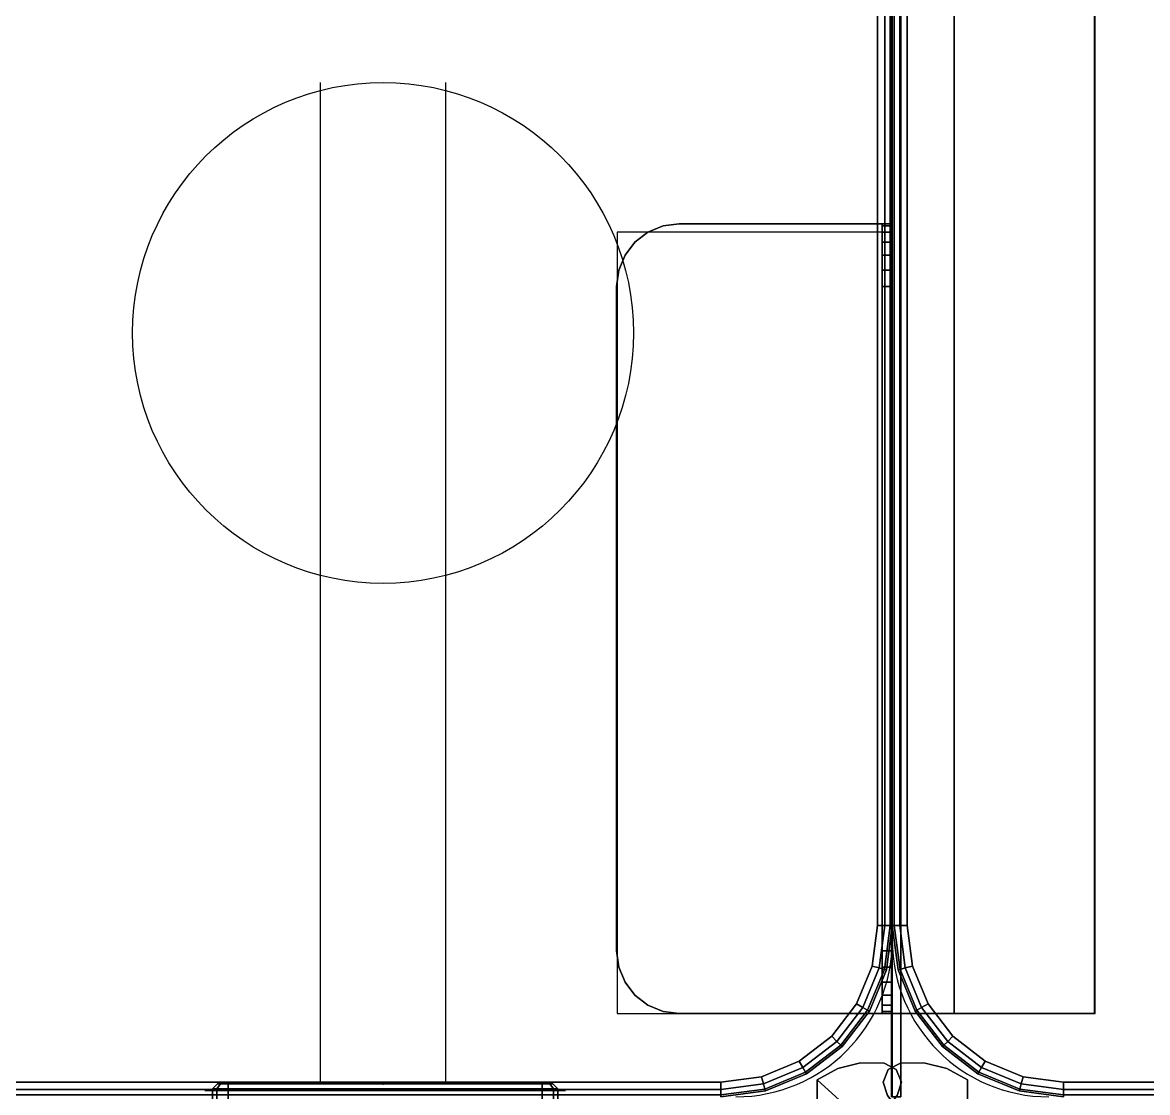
# Model space of a CAD drawing. Extents: x -170 to 1783, y -20 to 1205.
# Drawn here: x 209.68 to 218.67, y 980.45 to 988.99 of the extents above; entities that cross this region are included whole.
import ezdxf

# ---------------------------------------------------------------- set-up
doc = ezdxf.new("R2010")
doc.units = 0
doc.header["$LTSCALE"] = 96
doc.header["$MEASUREMENT"] = 0
for name, color, linetype in [('A-FURN-3-PANEL-KNOCK', 7, 'Continuous'), ('A-FURN-3-PANEL-TRIM', 7, 'Continuous'), ('A-FURN-3-POWER-RECP-BLACK', 7, 'Continuous'), ('A-FURN-3-POWER-RECP-GREY', 7, 'Continuous'), ('A-FURN-3-WKSF-BRACKET', 7, 'Continuous'), ('A-FURN-3-WKSF-TOP', 7, 'Continuous'), ('A-FURN-3-WKSF-TRIM', 7, 'Continuous'), ('A-FURN-P-WKSF', 7, 'Continuous'), ('A-FURN-P-WKSF-SUPPORT', 7, 'Continuous'), ('MAIN_ELECTRICAL', 7, 'Continuous'), ('MAIN_PANEL', 7, 'Continuous'), ('MAIN_WKSURF', 7, 'Continuous'), ('MAIN_WRKSFC-SUPP', 7, 'Continuous'), ('SM', 7, 'Continuous')]:
    doc.layers.add(name, color=color, linetype=linetype)

# ---------------------------------------------------------------- blocks, each defined once
blk = doc.blocks.new('EC-EFP-444')
at = {"layer": 'A-FURN-3-PANEL-TRIM', "color": 60, "linetype": 'Continuous'}
for points in [[(47.4, -0.1348, 3.8013), (47.4, 0.3185, 3.8013), (47.4, 0.3185, 4.013), (47.4, -0.1348, 4.013)], [(48.0395, -0.0114, 3.8013), (48.0735, -0.1159, 3.8013), (48.0735, -0.1159, 4.013), (48.0395, -0.0114, 4.013)], [(47.5649, -0.2249, 3.8013), (47.4, -0.1348, 3.8013), (47.4, -0.1348, 4.013), (47.5649, -0.2249, 4.013)], [(48.0735, -0.1159, 3.8013), (48.0322, -0.2178, 3.8013), (48.0322, -0.2178, 4.013), (48.0735, -0.1159, 4.013)], [(47.7471, -0.2706, 3.8013), (47.5649, -0.2249, 3.8013), (47.5649, -0.2249, 4.013), (47.7471, -0.2706, 4.013)], [(47.935, -0.269, 3.8013), (47.7471, -0.2706, 3.8013), (47.7471, -0.2706, 4.013), (47.935, -0.269, 4.013)], [(48.0322, -0.2178, 3.8013), (47.935, -0.269, 3.8013), (47.935, -0.269, 4.013), (48.0322, -0.2178, 4.013)]]:
    blk.add_3dface(points, dxfattribs=at)
for points, invisible_edges in [([(47.9, 0.3185, 3.8013), (47.4, -0.1348, 3.8013), (47.9639, 0.0847, 3.8013), (47.9163, 0.1973, 3.8013)], 3), ([(47.9, 0.3185, 4.013), (47.9163, 0.1973, 4.013), (47.9639, 0.0847, 4.013), (47.4, -0.1348, 4.013)], 12), ([(47.9, 0.3185, 3.8013), (47.4, 0.3185, 3.8013), (47.4, -0.1348, 3.8013)], 12), ([(47.4, -0.1348, 4.013), (47.4, 0.3185, 4.013), (47.9, 0.3185, 4.013)], 12), ([(47.9639, 0.0847, 3.8013), (47.4, -0.1348, 3.8013), (48.0735, -0.1159, 3.8013), (48.0395, -0.0114, 3.8013)], 3), ([(47.9639, 0.0847, 4.013), (48.0395, -0.0114, 4.013), (48.0735, -0.1159, 4.013), (47.4, -0.1348, 4.013)], 12), ([(48.0735, -0.1159, 3.8013), (47.4, -0.1348, 3.8013), (47.935, -0.269, 3.8013), (48.0322, -0.2178, 3.8013)], 3), ([(48.0735, -0.1159, 4.013), (48.0322, -0.2178, 4.013), (47.935, -0.269, 4.013), (47.4, -0.1348, 4.013)], 12), ([(47.935, -0.269, 3.8013), (47.4, -0.1348, 3.8013), (47.5649, -0.2249, 3.8013), (47.7471, -0.2706, 3.8013)], 1), ([(47.935, -0.269, 4.013), (47.7471, -0.2706, 4.013), (47.5649, -0.2249, 4.013), (47.4, -0.1348, 4.013)], 8)]:
    blk.add_3dface(points, dxfattribs=dict(at, invisible_edges=invisible_edges))
blk = doc.blocks.new('EC-EFP-456')
at = {"layer": 'A-FURN-3-PANEL-KNOCK', "color": 30, "linetype": 'Continuous'}
for points, invisible_edges in [([(5.49, -0.05, 3.5405), (5.49, -0.05, 0.9405), (2.61, -0.05, 0.9405), (2.61, -0.05, 3.5405)], 10), ([(5.49, -0.05, 0.9405), (5.4712, -0.05, 0.8705), (2.6288, -0.05, 0.8705), (2.61, -0.05, 0.9405)], 10), ([(2.61, -0.05, 3.5405), (2.6288, -0.05, 3.6105), (5.4712, -0.05, 3.6105), (5.49, -0.05, 3.5405)], 10), ([(5.4712, -0.05, 0.8705), (5.42, -0.05, 0.8192), (2.68, -0.05, 0.8192), (2.6288, -0.05, 0.8705)], 10), ([(2.6288, -0.05, 3.6105), (2.68, -0.05, 3.6617), (5.42, -0.05, 3.6617), (5.4712, -0.05, 3.6105)], 10), ([(5.42, -0.05, 0.8192), (5.35, -0.05, 0.8005), (2.75, -0.05, 0.8005), (2.68, -0.05, 0.8192)], 8), ([(2.68, -0.05, 3.6617), (2.75, -0.05, 3.6805), (5.35, -0.05, 3.6805), (5.42, -0.05, 3.6617)], 8)]:
    blk.add_3dface(points, dxfattribs=dict(at, invisible_edges=invisible_edges))
at = {"layer": 'A-FURN-3-PANEL-TRIM', "color": 60, "linetype": 'Continuous'}
for points, invisible_edges in [([(0.6, -0.1348, 3.5747), (0.6, 1.6815, 3.5747), (0.1, 1.6815, 3.5747), (0.1, 0.3185, 3.5747)], 10), ([(0.6, -0.1348, 4.2397), (0.1, 0.3185, 4.2397), (0.1, 1.6815, 4.2397), (0.6, 1.6815, 4.2397)], 5), ([(0.0361, 0.0847, 3.5747), (0.6, -0.1348, 3.5747), (0.1, 0.3185, 3.5747), (0.0837, 0.1973, 3.5747)], 3), ([(0.0361, 0.0847, 4.2397), (0.0837, 0.1973, 4.2397), (0.1, 0.3185, 4.2397), (0.6, -0.1348, 4.2397)], 12), ([(0.0361, 0.0847, 3.8013), (0.0837, 0.1973, 3.8013), (0.1, 0.3185, 3.8013), (0.6, -0.1348, 3.8013)], 12), ([(0.0361, 0.0847, 4.013), (0.6, -0.1348, 4.013), (0.1, 0.3185, 4.013), (0.0837, 0.1973, 4.013)], 3), ([(-0.0735, -0.1159, 3.5747), (0.6, -0.1348, 3.5747), (0.0361, 0.0847, 3.5747), (-0.0395, -0.0114, 3.5747)], 3), ([(-0.0735, -0.1159, 4.2397), (-0.0395, -0.0114, 4.2397), (0.0361, 0.0847, 4.2397), (0.6, -0.1348, 4.2397)], 12), ([(-0.0735, -0.1159, 3.8013), (-0.0395, -0.0114, 3.8013), (0.0361, 0.0847, 3.8013), (0.6, -0.1348, 3.8013)], 12), ([(-0.0735, -0.1159, 4.013), (0.6, -0.1348, 4.013), (0.0361, 0.0847, 4.013), (-0.0395, -0.0114, 4.013)], 3), ([(0.065, -0.269, 3.5747), (0.6, -0.1348, 3.5747), (-0.0735, -0.1159, 3.5747), (-0.0322, -0.2178, 3.5747)], 3), ([(0.065, -0.269, 4.2397), (-0.0322, -0.2178, 4.2397), (-0.0735, -0.1159, 4.2397), (0.6, -0.1348, 4.2397)], 12), ([(0.065, -0.269, 3.8013), (-0.0322, -0.2178, 3.8013), (-0.0735, -0.1159, 3.8013), (0.6, -0.1348, 3.8013)], 12), ([(0.065, -0.269, 4.013), (0.6, -0.1348, 4.013), (-0.0735, -0.1159, 4.013), (-0.0322, -0.2178, 4.013)], 3), ([(0.4351, -0.2249, 3.5747), (0.6, -0.1348, 3.5747), (0.065, -0.269, 3.5747), (0.2529, -0.2706, 3.5747)], 2), ([(0.4351, -0.2249, 4.2397), (0.2529, -0.2706, 4.2397), (0.065, -0.269, 4.2397), (0.6, -0.1348, 4.2397)], 4), ([(0.4351, -0.2249, 3.8013), (0.2529, -0.2706, 3.8013), (0.065, -0.269, 3.8013), (0.6, -0.1348, 3.8013)], 4), ([(0.4351, -0.2249, 4.013), (0.6, -0.1348, 4.013), (0.065, -0.269, 4.013), (0.2529, -0.2706, 4.013)], 2)]:
    blk.add_3dface(points, dxfattribs=dict(at, invisible_edges=invisible_edges))
for points in [[(0.6, 1.6815, 3.5747), (0.6, -0.1348, 3.5747), (0.6, -0.1348, 4.2397), (0.6, 1.6815, 4.2397)], [(0.6, -0.1348, 3.8013), (0.1, 0.3185, 3.8013), (0.1, 0.3185, 4.013), (0.6, -0.1348, 4.013)], [(-0.0735, -0.1159, 4.013), (-0.0395, -0.0114, 4.013), (-0.0395, -0.0114, 4.2397), (-0.0735, -0.1159, 4.2397)], [(-0.0735, -0.1159, 3.5747), (-0.0395, -0.0114, 3.5747), (-0.0395, -0.0114, 3.8013), (-0.0735, -0.1159, 3.8013)], [(-0.0322, -0.2178, 4.013), (-0.0735, -0.1159, 4.013), (-0.0735, -0.1159, 4.2397), (-0.0322, -0.2178, 4.2397)], [(-0.0322, -0.2178, 3.5747), (-0.0735, -0.1159, 3.5747), (-0.0735, -0.1159, 3.8013), (-0.0322, -0.2178, 3.8013)], [(0.6, -0.1348, 4.013), (0.4351, -0.2249, 4.013), (0.4351, -0.2249, 4.2397), (0.6, -0.1348, 4.2397)], [(0.6, -0.1348, 3.5747), (0.4351, -0.2249, 3.5747), (0.4351, -0.2249, 3.8013), (0.6, -0.1348, 3.8013)], [(0.065, -0.269, 4.013), (-0.0322, -0.2178, 4.013), (-0.0322, -0.2178, 4.2397), (0.065, -0.269, 4.2397)], [(0.065, -0.269, 3.5747), (-0.0322, -0.2178, 3.5747), (-0.0322, -0.2178, 3.8013), (0.065, -0.269, 3.8013)], [(0.2529, -0.2706, 4.013), (0.065, -0.269, 4.013), (0.065, -0.269, 4.2397), (0.2529, -0.2706, 4.2397)], [(0.2529, -0.2706, 3.5747), (0.065, -0.269, 3.5747), (0.065, -0.269, 3.8013), (0.2529, -0.2706, 3.8013)], [(0.4351, -0.2249, 4.013), (0.2529, -0.2706, 4.013), (0.2529, -0.2706, 4.2397), (0.4351, -0.2249, 4.2397)], [(0.4351, -0.2249, 3.5747), (0.2529, -0.2706, 3.5747), (0.2529, -0.2706, 3.8013), (0.4351, -0.2249, 3.8013)]]:
    blk.add_3dface(points, dxfattribs=at)
blk = doc.blocks.new('EC-WS-424-T')
at = {"layer": 'A-FURN-3-WKSF-TOP', "color": 60, "linetype": 'Continuous'}
for points, invisible_edges in [([(46.632, -0.118, 29), (46.632, -23.882, 29), (1.368, -23.882, 29), (1.368, -0.118, 29)], 5), ([(1.368, -0.118, 27.75), (1.368, -23.882, 27.75), (46.632, -23.882, 27.75), (46.632, -0.118, 27.75)], 5), ([(46.632, -23.882, 29), (46.632, -0.118, 29), (46.9555, -0.1606, 29), (46.9555, -23.8394, 29)], 5), ([(46.632, -23.882, 27.75), (46.9555, -23.8394, 27.75), (46.9555, -0.1606, 27.75), (46.632, -0.118, 27.75)], 10), ([(46.9555, -23.8394, 29), (46.9555, -0.1606, 29), (47.257, -0.2855, 29), (47.257, -23.7145, 29)], 5), ([(46.9555, -23.8394, 27.75), (47.257, -23.7145, 27.75), (47.257, -0.2855, 27.75), (46.9555, -0.1606, 27.75)], 10), ([(47.257, -23.7145, 29), (47.257, -0.2855, 29), (47.5159, -0.4841, 29), (47.5159, -23.5159, 29)], 5), ([(47.257, -23.7145, 27.75), (47.5159, -23.5159, 27.75), (47.5159, -0.4841, 27.75), (47.257, -0.2855, 27.75)], 10), ([(47.5159, -23.5159, 29), (47.5159, -0.4841, 29), (47.7145, -0.743, 29), (47.7145, -23.257, 29)], 5), ([(47.5159, -23.5159, 27.75), (47.7145, -23.257, 27.75), (47.7145, -0.743, 27.75), (47.5159, -0.4841, 27.75)], 10), ([(47.7145, -23.257, 29), (47.7145, -0.743, 29), (47.8394, -1.0445, 29), (47.8394, -22.9555, 29)], 5), ([(47.7145, -23.257, 27.75), (47.8394, -22.9555, 27.75), (47.8394, -1.0445, 27.75), (47.7145, -0.743, 27.75)], 10), ([(47.8394, -22.9555, 29), (47.8394, -1.0445, 29), (47.882, -1.368, 29), (47.882, -22.632, 29)], 1), ([(47.8394, -22.9555, 27.75), (47.882, -22.632, 27.75), (47.882, -1.368, 27.75), (47.8394, -1.0445, 27.75)], 8)]:
    blk.add_3dface(points, dxfattribs=dict(at, invisible_edges=invisible_edges))
at = {"layer": 'A-FURN-3-WKSF-TRIM', "color": 40, "linetype": 'Continuous'}
for points in [[(46.632, -0.0158, 28.941), (46.632, 0, 28.882), (46.9861, -0.0466, 28.882), (46.982, -0.0619, 28.941)], [(46.632, 0, 28.882), (46.632, 0, 27.868), (46.9861, -0.0466, 27.868), (46.9861, -0.0466, 28.882)], [(46.632, 0, 27.868), (46.632, -0.0158, 27.809), (46.982, -0.0619, 27.809), (46.9861, -0.0466, 27.868)], [(1.368, -0.059, 28.9842), (1.368, -0.0158, 28.941), (46.632, -0.0158, 28.941), (46.632, -0.059, 28.9842)], [(1.368, -0.0158, 27.809), (1.368, -0.059, 27.7658), (46.632, -0.059, 27.7658), (46.632, -0.0158, 27.809)], [(1.368, -0.118, 29), (1.368, -0.059, 28.9842), (46.632, -0.059, 28.9842), (46.632, -0.118, 29)], [(1.368, -0.059, 27.7658), (1.368, -0.118, 27.75), (46.632, -0.118, 27.75), (46.632, -0.059, 27.7658)], [(46.632, -0.059, 28.9842), (46.632, -0.0158, 28.941), (46.982, -0.0619, 28.941), (46.9708, -0.1036, 28.9842)], [(46.632, -0.0158, 27.809), (46.632, -0.059, 27.7658), (46.9708, -0.1036, 27.7658), (46.982, -0.0619, 27.809)], [(46.632, -0.118, 29), (46.632, -0.059, 28.9842), (46.9708, -0.1036, 28.9842), (46.9555, -0.1606, 29)], [(46.632, -0.059, 27.7658), (46.632, -0.118, 27.75), (46.9555, -0.1606, 27.75), (46.9708, -0.1036, 27.7658)], [(46.9708, -0.1036, 28.9842), (46.982, -0.0619, 28.941), (47.3081, -0.197, 28.941), (47.2865, -0.2344, 28.9842)], [(46.982, -0.0619, 27.809), (46.9708, -0.1036, 27.7658), (47.2865, -0.2344, 27.7658), (47.3081, -0.197, 27.809)], [(46.982, -0.0619, 28.941), (46.9861, -0.0466, 28.882), (47.316, -0.1833, 28.882), (47.3081, -0.197, 28.941)], [(46.9861, -0.0466, 27.868), (46.982, -0.0619, 27.809), (47.3081, -0.197, 27.809), (47.316, -0.1833, 27.868)], [(46.9861, -0.0466, 28.882), (46.9861, -0.0466, 27.868), (47.316, -0.1833, 27.868), (47.316, -0.1833, 28.882)], [(46.9555, -0.1606, 29), (46.9708, -0.1036, 28.9842), (47.2865, -0.2344, 28.9842), (47.257, -0.2855, 29)], [(46.9708, -0.1036, 27.7658), (46.9555, -0.1606, 27.75), (47.257, -0.2855, 27.75), (47.2865, -0.2344, 27.7658)], [(47.257, -0.2855, 29), (47.2865, -0.2344, 28.9842), (47.5576, -0.4424, 28.9842), (47.5159, -0.4841, 29)], [(47.2865, -0.2344, 27.7658), (47.257, -0.2855, 27.75), (47.5159, -0.4841, 27.75), (47.5576, -0.4424, 27.7658)], [(47.2865, -0.2344, 28.9842), (47.3081, -0.197, 28.941), (47.5881, -0.4119, 28.941), (47.5576, -0.4424, 28.9842)], [(47.3081, -0.197, 27.809), (47.2865, -0.2344, 27.7658), (47.5576, -0.4424, 27.7658), (47.5881, -0.4119, 27.809)], [(47.3081, -0.197, 28.941), (47.316, -0.1833, 28.882), (47.5993, -0.4007, 28.882), (47.5881, -0.4119, 28.941)], [(47.316, -0.1833, 27.868), (47.3081, -0.197, 27.809), (47.5881, -0.4119, 27.809), (47.5993, -0.4007, 27.868)], [(47.316, -0.1833, 28.882), (47.316, -0.1833, 27.868), (47.5993, -0.4007, 27.868), (47.5993, -0.4007, 28.882)], [(47.5159, -0.4841, 29), (47.5576, -0.4424, 28.9842), (47.7656, -0.7135, 28.9842), (47.7145, -0.743, 29)], [(47.5576, -0.4424, 27.7658), (47.5159, -0.4841, 27.75), (47.7145, -0.743, 27.75), (47.7656, -0.7135, 27.7658)], [(47.5576, -0.4424, 28.9842), (47.5881, -0.4119, 28.941), (47.803, -0.6919, 28.941), (47.7656, -0.7135, 28.9842)], [(47.5881, -0.4119, 27.809), (47.5576, -0.4424, 27.7658), (47.7656, -0.7135, 27.7658), (47.803, -0.6919, 27.809)], [(47.5881, -0.4119, 28.941), (47.5993, -0.4007, 28.882), (47.8167, -0.684, 28.882), (47.803, -0.6919, 28.941)], [(47.5993, -0.4007, 27.868), (47.5881, -0.4119, 27.809), (47.803, -0.6919, 27.809), (47.8167, -0.684, 27.868)], [(47.5993, -0.4007, 28.882), (47.5993, -0.4007, 27.868), (47.8167, -0.684, 27.868), (47.8167, -0.684, 28.882)], [(47.7145, -0.743, 29), (47.7656, -0.7135, 28.9842), (47.8964, -1.0292, 28.9842), (47.8394, -1.0445, 29)], [(47.7656, -0.7135, 27.7658), (47.7145, -0.743, 27.75), (47.8394, -1.0445, 27.75), (47.8964, -1.0292, 27.7658)], [(47.7656, -0.7135, 28.9842), (47.803, -0.6919, 28.941), (47.9381, -1.018, 28.941), (47.8964, -1.0292, 28.9842)], [(47.803, -0.6919, 27.809), (47.7656, -0.7135, 27.7658), (47.8964, -1.0292, 27.7658), (47.9381, -1.018, 27.809)], [(47.803, -0.6919, 28.941), (47.8167, -0.684, 28.882), (47.9534, -1.0139, 28.882), (47.9381, -1.018, 28.941)], [(47.8167, -0.684, 27.868), (47.803, -0.6919, 27.809), (47.9381, -1.018, 27.809), (47.9534, -1.0139, 27.868)], [(47.8167, -0.684, 28.882), (47.8167, -0.684, 27.868), (47.9534, -1.0139, 27.868), (47.9534, -1.0139, 28.882)], [(47.8394, -1.0445, 29), (47.8964, -1.0292, 28.9842), (47.941, -1.368, 28.9842), (47.882, -1.368, 29)], [(47.8964, -1.0292, 27.7658), (47.8394, -1.0445, 27.75), (47.882, -1.368, 27.75), (47.941, -1.368, 27.7658)], [(47.8964, -1.0292, 28.9842), (47.9381, -1.018, 28.941), (47.9842, -1.368, 28.941), (47.941, -1.368, 28.9842)], [(47.9381, -1.018, 27.809), (47.8964, -1.0292, 27.7658), (47.941, -1.368, 27.7658), (47.9842, -1.368, 27.809)], [(47.9381, -1.018, 28.941), (47.9534, -1.0139, 28.882), (48, -1.368, 28.882), (47.9842, -1.368, 28.941)], [(47.9534, -1.0139, 27.868), (47.9381, -1.018, 27.809), (47.9842, -1.368, 27.809), (48, -1.368, 27.868)], [(47.9534, -1.0139, 28.882), (47.9534, -1.0139, 27.868), (48, -1.368, 27.868), (48, -1.368, 28.882)], [(47.882, -1.368, 29), (47.941, -1.368, 28.9842), (47.941, -22.632, 28.9842), (47.882, -22.632, 29)], [(47.941, -1.368, 27.7658), (47.882, -1.368, 27.75), (47.882, -22.632, 27.75), (47.941, -22.632, 27.7658)], [(47.941, -1.368, 28.9842), (47.9842, -1.368, 28.941), (47.9842, -22.632, 28.941), (47.941, -22.632, 28.9842)], [(47.9842, -1.368, 27.809), (47.941, -1.368, 27.7658), (47.941, -22.632, 27.7658), (47.9842, -22.632, 27.809)], [(47.9842, -1.368, 28.941), (48, -1.368, 28.882), (48, -22.632, 28.882), (47.9842, -22.632, 28.941)], [(48, -1.368, 27.868), (47.9842, -1.368, 27.809), (47.9842, -22.632, 27.809), (48, -22.632, 27.868)], [(48, -1.368, 28.882), (48, -1.368, 27.868), (48, -22.632, 27.868), (48, -22.632, 28.882)]]:
    blk.add_3dface(points, dxfattribs=at)
at = {"layer": 'A-FURN-P-WKSF', "color": 7, "linetype": 'Continuous'}
blk.add_line((48, -22.75), (48, -1.25), dxfattribs=at)
blk.add_arc((46.75, -1.25), 1.25, 0, 90, dxfattribs=at)
blk = doc.blocks.new('EC-WYC-46-2424-T')
at = {"layer": 'A-FURN-3-WKSF-TOP', "color": 60, "linetype": 'Continuous'}
for points, invisible_edges in [([(0.743, -0.2855, 27.75), (0.743, -23.7145, 27.75), (1.0445, -23.8394, 27.75), (1.0445, -0.1606, 27.75)], 5), ([(0.743, -0.2855, 29), (1.0445, -0.1606, 29), (1.0445, -23.8394, 29), (0.743, -23.7145, 29)], 10), ([(1.368, -23.882, 27.75), (1.368, -0.118, 27.75), (1.0445, -0.1606, 27.75), (1.0445, -23.8394, 27.75)], 5), ([(1.368, -23.882, 29), (1.0445, -23.8394, 29), (1.0445, -0.1606, 29), (1.368, -0.118, 29)], 10), ([(19.9334, -0.118, 27.75), (1.368, -0.118, 27.75), (1.368, -23.882, 27.75), (13.78, -23.882, 27.75)], 10), ([(19.9334, -0.118, 29), (13.78, -23.882, 29), (1.368, -23.882, 29), (1.368, -0.118, 29)], 5), ([(0.743, -23.7145, 27.75), (0.743, -0.2855, 27.75), (0.4841, -0.4841, 27.75), (0.4841, -23.5159, 27.75)], 5), ([(0.743, -23.7145, 29), (0.4841, -23.5159, 29), (0.4841, -0.4841, 29), (0.743, -0.2855, 29)], 10), ([(0.2855, -0.743, 27.75), (0.2855, -23.257, 27.75), (0.4841, -23.5159, 27.75), (0.4841, -0.4841, 27.75)], 5), ([(0.2855, -0.743, 29), (0.4841, -0.4841, 29), (0.4841, -23.5159, 29), (0.2855, -23.257, 29)], 10), ([(0.2855, -23.257, 27.75), (0.2855, -0.743, 27.75), (0.1606, -1.0445, 27.75), (0.1606, -22.9555, 27.75)], 5), ([(0.2855, -23.257, 29), (0.1606, -22.9555, 29), (0.1606, -1.0445, 29), (0.2855, -0.743, 29)], 10), ([(0.118, -1.368, 27.75), (0.118, -22.632, 27.75), (0.1606, -22.9555, 27.75), (0.1606, -1.0445, 27.75)], 4), ([(0.118, -1.368, 29), (0.1606, -1.0445, 29), (0.1606, -22.9555, 29), (0.118, -22.632, 29)], 2)]:
    blk.add_3dface(points, dxfattribs=dict(at, invisible_edges=invisible_edges))
at = {"layer": 'A-FURN-3-WKSF-TRIM', "color": 40, "linetype": 'Continuous'}
for points in [[(1.018, -0.0619, 28.941), (1.0139, -0.0466, 28.882), (1.368, 0, 28.882), (1.368, -0.0158, 28.941)], [(1.0139, -0.0466, 28.882), (1.0139, -0.0466, 27.868), (1.368, 0, 27.868), (1.368, 0, 28.882)], [(1.0139, -0.0466, 27.868), (1.018, -0.0619, 27.809), (1.368, -0.0158, 27.809), (1.368, 0, 27.868)], [(0.6919, -0.197, 28.941), (0.684, -0.1833, 28.882), (1.0139, -0.0466, 28.882), (1.018, -0.0619, 28.941)], [(0.684, -0.1833, 28.882), (0.684, -0.1833, 27.868), (1.0139, -0.0466, 27.868), (1.0139, -0.0466, 28.882)], [(0.684, -0.1833, 27.868), (0.6919, -0.197, 27.809), (1.018, -0.0619, 27.809), (1.0139, -0.0466, 27.868)], [(0.7135, -0.2344, 28.9842), (0.6919, -0.197, 28.941), (1.018, -0.0619, 28.941), (1.0292, -0.1036, 28.9842)], [(0.6919, -0.197, 27.809), (0.7135, -0.2344, 27.7658), (1.0292, -0.1036, 27.7658), (1.018, -0.0619, 27.809)], [(1.0292, -0.1036, 28.9842), (1.018, -0.0619, 28.941), (1.368, -0.0158, 28.941), (1.368, -0.059, 28.9842)], [(1.018, -0.0619, 27.809), (1.0292, -0.1036, 27.7658), (1.368, -0.059, 27.7658), (1.368, -0.0158, 27.809)], [(1.0445, -0.1606, 29), (1.0292, -0.1036, 28.9842), (1.368, -0.059, 28.9842), (1.368, -0.118, 29)], [(1.0292, -0.1036, 27.7658), (1.0445, -0.1606, 27.75), (1.368, -0.118, 27.75), (1.368, -0.059, 27.7658)], [(1.368, -0.0158, 27.809), (1.368, -0.059, 27.7658), (19.9334, -0.059, 27.7658), (19.9334, -0.0158, 27.809)], [(1.368, -0.059, 28.9842), (1.368, -0.0158, 28.941), (19.9334, -0.0158, 28.941), (19.9334, -0.059, 28.9842)], [(1.368, -0.059, 27.7658), (1.368, -0.118, 27.75), (19.9334, -0.118, 27.75), (19.9334, -0.059, 27.7658)], [(1.368, -0.118, 29), (1.368, -0.059, 28.9842), (19.9334, -0.059, 28.9842), (19.9334, -0.118, 29)], [(0.743, -0.2855, 29), (0.7135, -0.2344, 28.9842), (1.0292, -0.1036, 28.9842), (1.0445, -0.1606, 29)], [(0.7135, -0.2344, 27.7658), (0.743, -0.2855, 27.75), (1.0445, -0.1606, 27.75), (1.0292, -0.1036, 27.7658)], [(0.4119, -0.4119, 28.941), (0.4007, -0.4007, 28.882), (0.684, -0.1833, 28.882), (0.6919, -0.197, 28.941)], [(0.4007, -0.4007, 28.882), (0.4007, -0.4007, 27.868), (0.684, -0.1833, 27.868), (0.684, -0.1833, 28.882)], [(0.4007, -0.4007, 27.868), (0.4119, -0.4119, 27.809), (0.6919, -0.197, 27.809), (0.684, -0.1833, 27.868)], [(0.4424, -0.4424, 28.9842), (0.4119, -0.4119, 28.941), (0.6919, -0.197, 28.941), (0.7135, -0.2344, 28.9842)], [(0.4119, -0.4119, 27.809), (0.4424, -0.4424, 27.7658), (0.7135, -0.2344, 27.7658), (0.6919, -0.197, 27.809)], [(0.4841, -0.4841, 29), (0.4424, -0.4424, 28.9842), (0.7135, -0.2344, 28.9842), (0.743, -0.2855, 29)], [(0.4424, -0.4424, 27.7658), (0.4841, -0.4841, 27.75), (0.743, -0.2855, 27.75), (0.7135, -0.2344, 27.7658)], [(0.197, -0.6919, 28.941), (0.1833, -0.684, 28.882), (0.4007, -0.4007, 28.882), (0.4119, -0.4119, 28.941)], [(0.1833, -0.684, 28.882), (0.1833, -0.684, 27.868), (0.4007, -0.4007, 27.868), (0.4007, -0.4007, 28.882)], [(0.1833, -0.684, 27.868), (0.197, -0.6919, 27.809), (0.4119, -0.4119, 27.809), (0.4007, -0.4007, 27.868)], [(0.2344, -0.7135, 28.9842), (0.197, -0.6919, 28.941), (0.4119, -0.4119, 28.941), (0.4424, -0.4424, 28.9842)], [(0.197, -0.6919, 27.809), (0.2344, -0.7135, 27.7658), (0.4424, -0.4424, 27.7658), (0.4119, -0.4119, 27.809)], [(0.2855, -0.743, 29), (0.2344, -0.7135, 28.9842), (0.4424, -0.4424, 28.9842), (0.4841, -0.4841, 29)], [(0.2344, -0.7135, 27.7658), (0.2855, -0.743, 27.75), (0.4841, -0.4841, 27.75), (0.4424, -0.4424, 27.7658)], [(0.0619, -1.018, 28.941), (0.0466, -1.0139, 28.882), (0.1833, -0.684, 28.882), (0.197, -0.6919, 28.941)], [(0.0466, -1.0139, 28.882), (0.0466, -1.0139, 27.868), (0.1833, -0.684, 27.868), (0.1833, -0.684, 28.882)], [(0.0466, -1.0139, 27.868), (0.0619, -1.018, 27.809), (0.197, -0.6919, 27.809), (0.1833, -0.684, 27.868)], [(0.1036, -1.0292, 28.9842), (0.0619, -1.018, 28.941), (0.197, -0.6919, 28.941), (0.2344, -0.7135, 28.9842)], [(0.0619, -1.018, 27.809), (0.1036, -1.0292, 27.7658), (0.2344, -0.7135, 27.7658), (0.197, -0.6919, 27.809)], [(0.1606, -1.0445, 29), (0.1036, -1.0292, 28.9842), (0.2344, -0.7135, 28.9842), (0.2855, -0.743, 29)], [(0.1036, -1.0292, 27.7658), (0.1606, -1.0445, 27.75), (0.2855, -0.743, 27.75), (0.2344, -0.7135, 27.7658)], [(0.0158, -1.368, 28.941), (0, -1.368, 28.882), (0.0466, -1.0139, 28.882), (0.0619, -1.018, 28.941)], [(0, -1.368, 28.882), (0, -1.368, 27.868), (0.0466, -1.0139, 27.868), (0.0466, -1.0139, 28.882)], [(0, -1.368, 27.868), (0.0158, -1.368, 27.809), (0.0619, -1.018, 27.809), (0.0466, -1.0139, 27.868)], [(0.059, -1.368, 28.9842), (0.0158, -1.368, 28.941), (0.0619, -1.018, 28.941), (0.1036, -1.0292, 28.9842)], [(0.0158, -1.368, 27.809), (0.059, -1.368, 27.7658), (0.1036, -1.0292, 27.7658), (0.0619, -1.018, 27.809)], [(0.118, -1.368, 29), (0.059, -1.368, 28.9842), (0.1036, -1.0292, 28.9842), (0.1606, -1.0445, 29)], [(0.059, -1.368, 27.7658), (0.118, -1.368, 27.75), (0.1606, -1.0445, 27.75), (0.1036, -1.0292, 27.7658)], [(0, -22.632, 28.882), (0, -22.632, 27.868), (0, -1.368, 27.868), (0, -1.368, 28.882)], [(0.0158, -22.632, 28.941), (0, -22.632, 28.882), (0, -1.368, 28.882), (0.0158, -1.368, 28.941)], [(0, -22.632, 27.868), (0.0158, -22.632, 27.809), (0.0158, -1.368, 27.809), (0, -1.368, 27.868)], [(0.059, -22.632, 28.9842), (0.0158, -22.632, 28.941), (0.0158, -1.368, 28.941), (0.059, -1.368, 28.9842)], [(0.0158, -22.632, 27.809), (0.059, -22.632, 27.7658), (0.059, -1.368, 27.7658), (0.0158, -1.368, 27.809)], [(0.118, -22.632, 29), (0.059, -22.632, 28.9842), (0.059, -1.368, 28.9842), (0.118, -1.368, 29)], [(0.059, -22.632, 27.7658), (0.118, -22.632, 27.75), (0.118, -1.368, 27.75), (0.059, -1.368, 27.7658)]]:
    blk.add_3dface(points, dxfattribs=at)
at = {"layer": 'A-FURN-P-WKSF', "color": 7, "linetype": 'Continuous'}
blk.add_line((0, -1.25), (0, -22.75), dxfattribs=at)
blk.add_arc((1.25, -1.25), 1.25, 90, 180, dxfattribs=at)
blk = doc.blocks.new('EC-PRD-3-1')
at = {"layer": 'A-FURN-3-POWER-RECP-BLACK', "color": 20, "linetype": 'Continuous'}
for points, invisible_edges in [([(-1.0121, -0.1122, 2.4905), (-0.8779, -0.1122, 2.6247), (-0.8265, -0.1122, 2.6145)], 13), ([(-1.0121, -0.1122, 2.4905), (-0.8265, -0.1122, 2.6145), (-0.7829, -0.1122, 2.5854)], 13), ([(-1.0121, -0.1122, 2.4905), (-0.7829, -0.1122, 2.5854), (-0.7538, -0.1122, 2.5418)], 13), ([(-1.0121, -0.1122, 2.4905), (-0.7538, -0.1122, 2.5418), (-0.7436, -0.1122, 2.4905)], 13), ([(-1.0121, -0.1122, 2.4905), (-0.7436, -0.1122, 2.4905), (-0.7538, -0.1122, 2.4391)], 13), ([(-1.0121, -0.1122, 2.4905), (-0.7538, -0.1122, 2.4391), (-0.7829, -0.1122, 2.3955)], 13), ([(-1.0121, -0.1122, 2.4905), (-0.7829, -0.1122, 2.3955), (-0.8265, -0.1122, 2.3664)], 13), ([(-1.0121, -0.1122, 2.4905), (-0.8265, -0.1122, 2.3664), (-0.8779, -0.1122, 2.3562)], 13), ([(-1.0121, -0.1122, 2.6247), (-0.8779, -0.1122, 2.6247), (-1.0121, -0.1122, 2.4905)], 2), ([(-0.8779, -0.1122, 2.3562), (-1.0121, -0.1122, 2.3562), (-1.0121, -0.1122, 2.4905)], 12), ([(0.3236, -0.1122, 2.4905), (0.4578, -0.1122, 2.6247), (0.5092, -0.1122, 2.6145)], 13), ([(0.3236, -0.1122, 2.4905), (0.5092, -0.1122, 2.6145), (0.5528, -0.1122, 2.5854)], 13), ([(0.3236, -0.1122, 2.4905), (0.5528, -0.1122, 2.5854), (0.5819, -0.1122, 2.5418)], 13), ([(0.3236, -0.1122, 2.4905), (0.5819, -0.1122, 2.5418), (0.5921, -0.1122, 2.4905)], 13), ([(0.3236, -0.1122, 2.4905), (0.5921, -0.1122, 2.4905), (0.5819, -0.1122, 2.4391)], 13), ([(0.3236, -0.1122, 2.4905), (0.5819, -0.1122, 2.4391), (0.5528, -0.1122, 2.3955)], 13), ([(0.3236, -0.1122, 2.4905), (0.5528, -0.1122, 2.3955), (0.5092, -0.1122, 2.3664)], 13), ([(0.3236, -0.1122, 2.4905), (0.5092, -0.1122, 2.3664), (0.4578, -0.1122, 2.3562)], 13), ([(0.3236, -0.1122, 2.6247), (0.4578, -0.1122, 2.6247), (0.3236, -0.1122, 2.4905)], 2), ([(0.4578, -0.1122, 2.3562), (0.3236, -0.1122, 2.3562), (0.3236, -0.1122, 2.4905)], 12)]:
    blk.add_3dface(points, dxfattribs=dict(at, invisible_edges=invisible_edges))
for points in [[(-0.6099, -0.1122, 2.668), (-0.6099, -0.1122, 2.813), (-0.2099, -0.1122, 2.813), (-0.2099, -0.1122, 2.668)], [(-0.5774, -0.1122, 2.168), (-0.5774, -0.1122, 2.313), (-0.2424, -0.1122, 2.313), (-0.2424, -0.1122, 2.168)], [(0.7258, -0.1122, 2.668), (0.7258, -0.1122, 2.813), (1.1258, -0.1122, 2.813), (1.1258, -0.1122, 2.668)], [(0.7583, -0.1122, 2.168), (0.7583, -0.1122, 2.313), (1.0933, -0.1122, 2.313), (1.0933, -0.1122, 2.168)]]:
    blk.add_3dface(points, dxfattribs=at)
at = {"layer": 'A-FURN-3-POWER-RECP-GREY', "color": 2, "linetype": 'Continuous'}
for points in [[(-1.38, -0.0625, 1.2358), (-1.38, 0.8565, 1.2358), (-1.38, 0.8565, 3.2451), (-1.38, -0.0625, 3.2451)], [(-1.38, 0.8565, 3.2451), (-1.3434, 0.8565, 3.3335), (-1.3434, -0.0625, 3.3335), (-1.38, -0.0625, 3.2451)], [(-1.38, -0.0625, 1.2358), (-1.3434, -0.0625, 1.1474), (-1.3434, 0.8565, 1.1474), (-1.38, 0.8565, 1.2358)], [(-1.3434, 0.8565, 3.3335), (-1.255, 0.8565, 3.3701), (-1.255, -0.0625, 3.3701), (-1.3434, -0.0625, 3.3335)], [(-1.3434, -0.0625, 1.1474), (-1.255, -0.0625, 1.1108), (-1.255, 0.8565, 1.1108), (-1.3434, 0.8565, 1.1474)], [(1.255, -0.0625, 3.3701), (-1.255, -0.0625, 3.3701), (-1.255, 0.8565, 3.3701), (1.255, 0.8565, 3.3701)], [(1.255, -0.0625, 1.1108), (1.255, 0.8565, 1.1108), (-1.255, 0.8565, 1.1108), (-1.255, -0.0625, 1.1108)], [(1.255, 0.8565, 3.3701), (1.3434, 0.8565, 3.3335), (1.3434, -0.0625, 3.3335), (1.255, -0.0625, 3.3701)], [(1.255, -0.0625, 1.1108), (1.3434, -0.0625, 1.1474), (1.3434, 0.8565, 1.1474), (1.255, 0.8565, 1.1108)], [(1.3434, 0.8565, 3.3335), (1.38, 0.8565, 3.2451), (1.38, -0.0625, 3.2451), (1.3434, -0.0625, 3.3335)], [(1.3434, -0.0625, 1.1474), (1.38, -0.0625, 1.2358), (1.38, 0.8565, 1.2358), (1.3434, 0.8565, 1.1474)], [(1.38, -0.0625, 1.2358), (1.38, -0.0625, 3.2451), (1.38, 0.8565, 3.2451), (1.38, 0.8565, 1.2358)], [(-1.38, -0.0625, 3.2451), (-1.34, -0.1025, 3.2451), (-1.34, -0.1025, 1.2358), (-1.38, -0.0625, 1.2358)], [(-1.38, -0.0625, 3.2451), (-1.3434, -0.0625, 3.3335), (-1.315, -0.1025, 3.3053), (-1.34, -0.1025, 3.2451)], [(-1.34, -0.1025, 1.2358), (-1.3151, -0.1025, 1.1757), (-1.3434, -0.0625, 1.1474), (-1.38, -0.0625, 1.2358)], [(-1.3434, -0.0625, 3.3335), (-1.255, -0.0625, 3.3701), (-1.255, -0.1025, 3.3301), (-1.315, -0.1025, 3.3053)], [(-1.3151, -0.1025, 1.1757), (-1.255, -0.1025, 1.1508), (-1.255, -0.0625, 1.1108), (-1.3434, -0.0625, 1.1474)], [(1.255, -0.0625, 3.3701), (1.255, -0.1025, 3.3301), (-1.255, -0.1025, 3.3301), (-1.255, -0.0625, 3.3701)], [(-1.255, -0.0625, 1.1108), (-1.255, -0.1025, 1.1508), (1.255, -0.1025, 1.1508), (1.255, -0.0625, 1.1108)], [(1.255, -0.0625, 3.3701), (1.3434, -0.0625, 3.3335), (1.315, -0.1025, 3.3053), (1.255, -0.1025, 3.3301)], [(1.255, -0.1025, 1.1508), (1.3151, -0.1025, 1.1757), (1.3434, -0.0625, 1.1474), (1.255, -0.0625, 1.1108)], [(1.3434, -0.0625, 3.3335), (1.38, -0.0625, 3.2451), (1.34, -0.1025, 3.2451), (1.315, -0.1025, 3.3053)], [(1.3151, -0.1025, 1.1757), (1.34, -0.1025, 1.2358), (1.38, -0.0625, 1.2358), (1.3434, -0.0625, 1.1474)], [(1.38, -0.0625, 3.2451), (1.38, -0.0625, 1.2358), (1.34, -0.1025, 1.2358), (1.34, -0.1025, 3.2451)]]:
    blk.add_3dface(points, dxfattribs=at)
for points, invisible_edges in [([(-1.3151, -0.1025, 1.1757), (-1.34, -0.1025, 1.2358), (-1.34, -0.1025, 3.2451), (-1.315, -0.1025, 3.3053)], 8), ([(-1.315, -0.1025, 3.3053), (-1.255, -0.1025, 3.3301), (-1.255, -0.1025, 1.1508), (-1.3151, -0.1025, 1.1757)], 10), ([(1.255, -0.1025, 3.3301), (1.255, -0.1025, 1.1508), (-1.255, -0.1025, 1.1508), (-1.255, -0.1025, 3.3301)], 5), ([(1.3151, -0.1025, 1.1757), (1.255, -0.1025, 1.1508), (1.255, -0.1025, 3.3301), (1.315, -0.1025, 3.3053)], 10), ([(1.315, -0.1025, 3.3053), (1.34, -0.1025, 3.2451), (1.34, -0.1025, 1.2358), (1.3151, -0.1025, 1.1757)], 8)]:
    blk.add_3dface(points, dxfattribs=dict(at, invisible_edges=invisible_edges))
at = {"layer": 'MAIN_ELECTRICAL', "color": 7, "linetype": 'Continuous'}
blk.add_point((0.0168, -0.1013), dxfattribs=at)
at = {"layer": 'SM', "color": 60, "linetype": 'Continuous'}
for p, q in [((-0.4832, -0.1013), (-0.4832, -8.1013)), ((0.5168, -0.1013), (0.5168, -8.1013))]:
    blk.add_line(p, q, dxfattribs=at)
blk.add_circle((0.0168, -6.1013), 2, dxfattribs=at)
blk = doc.blocks.new('EC-JUS-CANT-SHD-CR')
at = {"layer": 'A-FURN-3-WKSF-BRACKET', "color": 30, "linetype": 'Continuous'}
for points in [[(0.0055, -0.665, 19.5), (0.0055, 0, 19.5), (-0.0695, 0, 19.5), (-0.0695, -0.665, 19.5)], [(-0.0695, -0.665, 28.425), (-0.0695, 0, 28.425), (0.0055, 0, 28.425), (0.0055, -0.665, 28.425)], [(-1.6145, -0.665, 28.425), (-1.6145, -15.915, 28.425), (-1.6145, -15.915, 28.5), (-1.6145, -0.665, 28.5)], [(-0.0695, -0.665, 28.425), (-1.6145, -0.665, 28.425), (-1.6145, -0.665, 28.5), (0.0055, -0.665, 28.5)], [(-1.6145, -15.915, 28.425), (-1.6145, -0.665, 28.425), (-0.0695, -0.665, 28.425), (-0.0695, -15.915, 28.425)], [(-1.6145, -0.665, 28.5), (-1.6145, -15.915, 28.5), (0.0055, -15.915, 28.5), (0.0055, -0.665, 28.5)], [(-0.4945, -0.665, 19.5), (-0.0695, -0.665, 19.5), (-0.0695, -0.665, 19.575), (-0.4945, -0.665, 19.575)], [(-0.4945, -15.915, 27.912), (-0.4945, -0.665, 19.5), (-0.4945, -0.665, 19.575), (-0.4945, -15.915, 27.987)], [(-0.0695, -0.665, 19.575), (-0.0695, -15.915, 27.987), (-0.4945, -15.915, 27.987), (-0.4945, -0.665, 19.575)], [(-0.0695, -15.915, 27.912), (-0.0695, -0.665, 19.5), (-0.4945, -0.665, 19.5), (-0.4945, -15.915, 27.912)], [(0.0055, -15.915, 27.912), (0.0055, -0.665, 19.5), (-0.0695, -0.665, 19.5), (-0.0695, -15.915, 27.912)], [(0.0055, -0.665, 28.5), (0.0055, -15.915, 28.5), (-0.0695, -15.915, 28.425), (-0.0695, -0.665, 28.425)], [(1.7015, -0.665, 28.425), (1.7015, -0.665, 28.5), (0.0055, -0.665, 28.5), (0.0805, -0.665, 28.425)], [(0.0805, -0.665, 27.625), (0.0805, -0.665, 28.425), (0.0055, -0.665, 28.5), (0.0055, -0.665, 27.625)], [(0.0055, -0.665, 27.625), (0.0055, -0.682, 27.4956), (0.0805, -0.682, 27.4956), (0.0805, -0.665, 27.625)], [(0.0055, -0.682, 27.4956), (0.0055, -0.732, 27.375), (0.0805, -0.732, 27.375), (0.0805, -0.682, 27.4956)], [(1.7015, -0.665, 28.425), (1.8309, -0.682, 28.425), (1.8309, -0.682, 28.5), (1.7015, -0.665, 28.5)], [(1.8309, -0.682, 28.425), (1.9515, -0.732, 28.425), (1.9515, -0.732, 28.5), (1.8309, -0.682, 28.5)], [(0.0055, -0.732, 27.375), (0.0055, -0.8114, 27.2714), (0.0805, -0.8114, 27.2714), (0.0805, -0.732, 27.375)], [(1.9515, -0.732, 28.425), (2.0551, -0.8114, 28.425), (2.0551, -0.8114, 28.5), (1.9515, -0.732, 28.5)], [(0.0055, -0.8114, 27.2714), (0.0055, -0.915, 27.192), (0.0805, -0.915, 27.192), (0.0805, -0.8114, 27.2714)], [(2.0551, -0.8114, 28.425), (2.1345, -0.915, 28.425), (2.1345, -0.915, 28.5), (2.0551, -0.8114, 28.5)], [(0.0055, -0.915, 27.192), (0.0055, -1.0356, 27.142), (0.0805, -1.0356, 27.142), (0.0805, -0.915, 27.192)], [(2.1345, -0.915, 28.425), (2.1845, -1.0356, 28.425), (2.1845, -1.0356, 28.5), (2.1345, -0.915, 28.5)], [(0.0055, -1.0356, 27.142), (0.0055, -1.165, 27.125), (0.0805, -1.165, 27.125), (0.0805, -1.0356, 27.142)], [(2.1845, -1.0356, 28.425), (2.2015, -1.165, 28.425), (2.2015, -1.165, 28.5), (2.1845, -1.0356, 28.5)], [(0.0805, -1.165, 27.125), (0.0055, -1.165, 27.125), (0.0055, -6.473, 27.125), (0.0805, -6.473, 27.125)], [(2.2015, -1.165, 28.5), (2.2015, -1.165, 28.425), (2.2015, -6.473, 28.425), (2.2015, -6.473, 28.5)], [(0.0805, -6.6024, 27.142), (0.0805, -6.473, 27.125), (0.0055, -6.473, 27.125), (0.0055, -6.6024, 27.142)], [(2.1845, -6.6024, 28.5), (2.2015, -6.473, 28.5), (2.2015, -6.473, 28.425), (2.1845, -6.6024, 28.425)], [(0.0805, -6.723, 27.192), (0.0805, -6.6024, 27.142), (0.0055, -6.6024, 27.142), (0.0055, -6.723, 27.192)], [(2.1345, -6.723, 28.5), (2.1845, -6.6024, 28.5), (2.1845, -6.6024, 28.425), (2.1345, -6.723, 28.425)], [(0.0805, -6.8266, 27.2714), (0.0805, -6.723, 27.192), (0.0055, -6.723, 27.192), (0.0055, -6.8266, 27.2714)], [(2.0551, -6.8266, 28.5), (2.1345, -6.723, 28.5), (2.1345, -6.723, 28.425), (2.0551, -6.8266, 28.425)], [(0.0805, -6.906, 27.375), (0.0805, -6.8266, 27.2714), (0.0055, -6.8266, 27.2714), (0.0055, -6.906, 27.375)], [(1.9515, -6.906, 28.5), (2.0551, -6.8266, 28.5), (2.0551, -6.8266, 28.425), (1.9515, -6.906, 28.425)], [(0.0805, -6.956, 27.4956), (0.0805, -6.906, 27.375), (0.0055, -6.906, 27.375), (0.0055, -6.956, 27.4956)], [(1.8309, -6.956, 28.5), (1.9515, -6.906, 28.5), (1.9515, -6.906, 28.425), (1.8309, -6.956, 28.425)], [(0.0805, -6.973, 27.625), (0.0805, -6.956, 27.4956), (0.0055, -6.956, 27.4956), (0.0055, -6.973, 27.625)], [(1.7015, -6.973, 28.5), (1.7015, -6.973, 28.425), (0.0805, -6.973, 28.425), (0.0055, -6.973, 28.5)], [(0.0805, -6.973, 27.625), (0.0055, -6.973, 27.625), (0.0055, -6.973, 28.5), (0.0805, -6.973, 28.425)], [(1.7015, -6.973, 28.5), (1.8309, -6.956, 28.5), (1.8309, -6.956, 28.425), (1.7015, -6.973, 28.425)]]:
    blk.add_3dface(points, dxfattribs=at)
for points, invisible_edges in [([(-0.0695, -0.665, 28.425), (-0.0695, -0.665, 19.5), (-0.0695, 0, 19.5)], 13), ([(-0.0695, 0, 19.5), (-0.0695, 0, 28.425), (-0.0695, -0.665, 28.425)], 12), ([(0.0055, -0.665, 28.5), (0.0055, 0, 19.5), (0.0055, -0.665, 19.5)], 13), ([(0.0055, 0, 28.425), (0.0055, 0, 19.5), (0.0055, -0.665, 28.425)], 2), ([(-0.0695, -2.8617, 26.9955), (-0.0695, -2.8424, 26.9899), (-0.0695, -2.8238, 26.9823), (-0.0695, -0.665, 28.425)], 12), ([(-0.0695, -2.9017, 27), (-0.0695, -2.8816, 26.9989), (-0.0695, -2.8617, 26.9955), (-0.0695, -0.665, 28.425)], 12), ([(-0.0695, -15.915, 27.912), (-0.0695, -3.9302, 27), (-0.0695, -2.9017, 27), (-0.0695, -0.665, 28.425)], 13), ([(-0.0695, -0.665, 19.5), (-0.0695, -1.427, 24.6003), (-0.0695, -4.0422, 26.6791), (-0.0695, -15.915, 27.912)], 5), ([(-0.0695, -0.665, 28.425), (-0.0695, -1.135, 25.5588), (-0.0695, -1.135, 24.7412), (-0.0695, -0.665, 19.5)], 13), ([(-0.0695, -1.3014, 24.5617), (-0.0695, -1.3678, 24.5691), (-0.0695, -1.427, 24.6003), (-0.0695, -0.665, 19.5)], 12), ([(-0.0695, -1.183, 24.6189), (-0.0695, -1.2368, 24.5791), (-0.0695, -1.3014, 24.5617), (-0.0695, -0.665, 19.5)], 12), ([(-0.0695, -1.135, 24.7412), (-0.0695, -1.1474, 24.6755), (-0.0695, -1.183, 24.6189), (-0.0695, -0.665, 19.5)], 12), ([(-0.0695, -2.8238, 26.9823), (-0.0695, -2.8061, 26.9725), (-0.0695, -2.7897, 26.9609), (-0.0695, -0.665, 28.425)], 12), ([(-0.0695, -1.143, 25.6119), (-0.0695, -1.137, 25.5857), (-0.0695, -1.135, 25.5588), (-0.0695, -0.665, 28.425)], 12), ([(-0.0695, -1.1664, 25.6603), (-0.0695, -1.1529, 25.637), (-0.0695, -1.143, 25.6119), (-0.0695, -0.665, 28.425)], 12), ([(-0.0695, -1.203, 25.6997), (-0.0695, -1.1832, 25.6814), (-0.0695, -1.1664, 25.6603), (-0.0695, -0.665, 28.425)], 12), ([(-0.0695, -15.915, 28.425), (-0.0695, -15.915, 27.912), (-0.0695, -0.665, 28.425)], 2), ([(-0.0695, -2.7897, 26.9609), (-0.0695, -1.203, 25.6997), (-0.0695, -0.665, 28.425)], 14), ([(0.0055, -2.9017, 27), (0.0055, -0.665, 28.5), (0.0055, -2.8617, 26.9955), (0.0055, -2.8816, 26.9989)], 3), ([(0.0055, -2.8617, 26.9955), (0.0055, -0.665, 28.5), (0.0055, -2.8238, 26.9823), (0.0055, -2.8424, 26.9899)], 3), ([(0.0055, -0.665, 19.5), (0.0055, -15.915, 27.912), (0.0055, -4.0422, 26.6791), (0.0055, -1.427, 24.6003)], 10), ([(0.0055, -15.915, 27.912), (0.0055, -0.665, 28.5), (0.0055, -2.9017, 27), (0.0055, -3.9302, 27)], 11), ([(0.0055, -0.665, 28.5), (0.0055, -0.665, 19.5), (0.0055, -1.135, 24.7412), (0.0055, -1.135, 25.5588)], 11), ([(0.0055, -1.135, 24.7412), (0.0055, -0.665, 19.5), (0.0055, -1.183, 24.6189), (0.0055, -1.1474, 24.6755)], 3), ([(0.0055, -1.183, 24.6189), (0.0055, -0.665, 19.5), (0.0055, -1.3014, 24.5617), (0.0055, -1.2368, 24.5791)], 3), ([(0.0055, -1.3014, 24.5617), (0.0055, -0.665, 19.5), (0.0055, -1.427, 24.6003), (0.0055, -1.3678, 24.5691)], 3), ([(0.0055, -2.8238, 26.9823), (0.0055, -0.665, 28.5), (0.0055, -2.7897, 26.9609), (0.0055, -2.8061, 26.9725)], 3), ([(0.0055, -1.143, 25.6119), (0.0055, -0.665, 28.5), (0.0055, -1.135, 25.5588), (0.0055, -1.137, 25.5857)], 3), ([(0.0055, -1.1664, 25.6603), (0.0055, -0.665, 28.5), (0.0055, -1.143, 25.6119), (0.0055, -1.1529, 25.637)], 3), ([(0.0055, -1.203, 25.6997), (0.0055, -0.665, 28.5), (0.0055, -1.1664, 25.6603), (0.0055, -1.1832, 25.6814)], 3), ([(0.0055, -15.915, 28.5), (0.0055, -0.665, 28.5), (0.0055, -15.915, 27.912)], 2), ([(0.0055, -2.7897, 26.9609), (0.0055, -0.665, 28.5), (0.0055, -1.203, 25.6997)], 3), ([(0.0055, -0.665, 28.5), (1.7015, -0.665, 28.5), (1.7015, -6.973, 28.5), (0.0055, -6.973, 28.5)], 2), ([(1.7015, -6.973, 28.425), (1.7015, -0.665, 28.425), (0.0805, -0.665, 28.425), (0.0805, -6.973, 28.425)], 1), ([(0.0805, -0.665, 28.425), (0.0805, -0.665, 27.625), (0.0805, -6.973, 27.625), (0.0805, -6.973, 28.425)], 2), ([(0.0805, -0.665, 27.625), (0.0805, -0.682, 27.4956), (0.0805, -6.956, 27.4956), (0.0805, -6.973, 27.625)], 10), ([(0.0805, -0.682, 27.4956), (0.0805, -0.732, 27.375), (0.0805, -6.906, 27.375), (0.0805, -6.956, 27.4956)], 10), ([(1.7015, -0.665, 28.5), (1.8309, -0.682, 28.5), (1.8309, -6.956, 28.5), (1.7015, -6.973, 28.5)], 10), ([(1.7015, -6.973, 28.425), (1.8309, -6.956, 28.425), (1.8309, -0.682, 28.425), (1.7015, -0.665, 28.425)], 10), ([(1.8309, -0.682, 28.5), (1.9515, -0.732, 28.5), (1.9515, -6.906, 28.5), (1.8309, -6.956, 28.5)], 10), ([(1.8309, -6.956, 28.425), (1.9515, -6.906, 28.425), (1.9515, -0.732, 28.425), (1.8309, -0.682, 28.425)], 10), ([(0.0805, -0.732, 27.375), (0.0805, -0.8114, 27.2714), (0.0805, -6.8266, 27.2714), (0.0805, -6.906, 27.375)], 10), ([(1.9515, -0.732, 28.5), (2.0551, -0.8114, 28.5), (2.0551, -6.8266, 28.5), (1.9515, -6.906, 28.5)], 10), ([(1.9515, -6.906, 28.425), (2.0551, -6.8266, 28.425), (2.0551, -0.8114, 28.425), (1.9515, -0.732, 28.425)], 10), ([(0.0805, -0.8114, 27.2714), (0.0805, -0.915, 27.192), (0.0805, -6.723, 27.192), (0.0805, -6.8266, 27.2714)], 10), ([(2.0551, -0.8114, 28.5), (2.1345, -0.915, 28.5), (2.1345, -6.723, 28.5), (2.0551, -6.8266, 28.5)], 10), ([(2.0551, -6.8266, 28.425), (2.1345, -6.723, 28.425), (2.1345, -0.915, 28.425), (2.0551, -0.8114, 28.425)], 10), ([(0.0805, -0.915, 27.192), (0.0805, -1.0356, 27.142), (0.0805, -6.6024, 27.142), (0.0805, -6.723, 27.192)], 10), ([(2.1345, -0.915, 28.5), (2.1845, -1.0356, 28.5), (2.1845, -6.6024, 28.5), (2.1345, -6.723, 28.5)], 10), ([(2.1345, -6.723, 28.425), (2.1845, -6.6024, 28.425), (2.1845, -1.0356, 28.425), (2.1345, -0.915, 28.425)], 10), ([(0.0805, -1.0356, 27.142), (0.0805, -1.165, 27.125), (0.0805, -6.473, 27.125), (0.0805, -6.6024, 27.142)], 8), ([(2.1845, -1.0356, 28.5), (2.2015, -1.165, 28.5), (2.2015, -6.473, 28.5), (2.1845, -6.6024, 28.5)], 8), ([(2.1845, -6.6024, 28.425), (2.2015, -6.473, 28.425), (2.2015, -1.165, 28.425), (2.1845, -1.0356, 28.425)], 8), ([(0.0055, -1.135, 25.5588), (0.0055, -1.135, 24.7412), (-0.0695, -1.135, 24.7412), (-0.0695, -1.135, 25.5588)], 10), ([(-0.0695, -1.135, 24.7412), (0.0055, -1.135, 24.7412), (0.0055, -1.1474, 24.6755), (-0.0695, -1.1474, 24.6755)], 5), ([(0.0055, -1.137, 25.5857), (0.0055, -1.135, 25.5588), (-0.0695, -1.135, 25.5588), (-0.0695, -1.137, 25.5857)], 10), ([(0.0055, -1.143, 25.6119), (0.0055, -1.137, 25.5857), (-0.0695, -1.137, 25.5857), (-0.0695, -1.143, 25.6119)], 10), ([(0.0055, -1.1529, 25.637), (0.0055, -1.143, 25.6119), (-0.0695, -1.143, 25.6119), (-0.0695, -1.1529, 25.637)], 10), ([(-0.0695, -1.1474, 24.6755), (0.0055, -1.1474, 24.6755), (0.0055, -1.183, 24.6189), (-0.0695, -1.183, 24.6189)], 5), ([(0.0055, -1.1664, 25.6603), (0.0055, -1.1529, 25.637), (-0.0695, -1.1529, 25.637), (-0.0695, -1.1664, 25.6603)], 10), ([(0.0055, -1.1832, 25.6814), (0.0055, -1.1664, 25.6603), (-0.0695, -1.1664, 25.6603), (-0.0695, -1.1832, 25.6814)], 10), ([(-0.0695, -1.183, 24.6189), (0.0055, -1.183, 24.6189), (0.0055, -1.2368, 24.5791), (-0.0695, -1.2368, 24.5791)], 5), ([(0.0055, -1.203, 25.6997), (0.0055, -1.1832, 25.6814), (-0.0695, -1.1832, 25.6814), (-0.0695, -1.203, 25.6997)], 10), ([(0.0055, -2.7897, 26.9609), (0.0055, -1.203, 25.6997), (-0.0695, -1.203, 25.6997), (-0.0695, -2.7897, 26.9609)], 10), ([(-0.0695, -1.2368, 24.5791), (0.0055, -1.2368, 24.5791), (0.0055, -1.3014, 24.5617), (-0.0695, -1.3014, 24.5617)], 5), ([(-0.0695, -1.3014, 24.5617), (0.0055, -1.3014, 24.5617), (0.0055, -1.3678, 24.5691), (-0.0695, -1.3678, 24.5691)], 5), ([(-0.0695, -1.3678, 24.5691), (0.0055, -1.3678, 24.5691), (0.0055, -1.427, 24.6003), (-0.0695, -1.427, 24.6003)], 5), ([(0.0055, -1.427, 24.6003), (0.0055, -4.0422, 26.6791), (-0.0695, -4.0422, 26.6791), (-0.0695, -1.427, 24.6003)], 10), ([(0.0055, -2.8061, 26.9725), (0.0055, -2.7897, 26.9609), (-0.0695, -2.7897, 26.9609), (-0.0695, -2.8061, 26.9725)], 10), ([(0.0055, -2.8238, 26.9823), (0.0055, -2.8061, 26.9725), (-0.0695, -2.8061, 26.9725), (-0.0695, -2.8238, 26.9823)], 10), ([(0.0055, -2.8424, 26.9899), (0.0055, -2.8238, 26.9823), (-0.0695, -2.8238, 26.9823), (-0.0695, -2.8424, 26.9899)], 10), ([(0.0055, -2.8617, 26.9955), (0.0055, -2.8424, 26.9899), (-0.0695, -2.8424, 26.9899), (-0.0695, -2.8617, 26.9955)], 10), ([(0.0055, -2.8816, 26.9989), (0.0055, -2.8617, 26.9955), (-0.0695, -2.8617, 26.9955), (-0.0695, -2.8816, 26.9989)], 10), ([(0.0055, -2.9017, 27), (0.0055, -2.8816, 26.9989), (-0.0695, -2.8816, 26.9989), (-0.0695, -2.9017, 27)], 10), ([(0.0055, -3.9302, 27), (0.0055, -2.9017, 27), (-0.0695, -2.9017, 27), (-0.0695, -3.9302, 27)], 10), ([(-0.0695, -3.9302, 27), (-0.0695, -15.915, 27.912), (-0.0695, -4.0622, 26.9424), (-0.0695, -4.0023, 26.985)], 3), ([(0.0055, -4.0023, 26.985), (0.0055, -3.9302, 27), (-0.0695, -3.9302, 27), (-0.0695, -4.0023, 26.985)], 10), ([(0.0055, -3.9302, 27), (0.0055, -4.0023, 26.985), (0.0055, -4.0622, 26.9424), (0.0055, -15.915, 27.912)], 12), ([(0.0055, -4.0622, 26.9424), (0.0055, -4.0023, 26.985), (-0.0695, -4.0023, 26.985), (-0.0695, -4.0622, 26.9424)], 10), ([(-0.0695, -4.1097, 26.8064), (-0.0695, -15.915, 27.912), (-0.0695, -4.0422, 26.6791), (-0.0695, -4.0893, 26.7357)], 3), ([(0.0055, -4.0422, 26.6791), (0.0055, -4.0893, 26.7357), (-0.0695, -4.0893, 26.7357), (-0.0695, -4.0422, 26.6791)], 10), ([(0.0055, -4.1097, 26.8064), (0.0055, -4.0893, 26.7357), (0.0055, -4.0422, 26.6791), (0.0055, -15.915, 27.912)], 12), ([(-0.0695, -4.0622, 26.9424), (-0.0695, -15.915, 27.912), (-0.0695, -4.1097, 26.8064), (-0.0695, -4.1002, 26.8793)], 3), ([(0.0055, -4.1002, 26.8793), (0.0055, -4.0622, 26.9424), (-0.0695, -4.0622, 26.9424), (-0.0695, -4.1002, 26.8793)], 10), ([(0.0055, -4.0893, 26.7357), (0.0055, -4.1097, 26.8064), (-0.0695, -4.1097, 26.8064), (-0.0695, -4.0893, 26.7357)], 10), ([(0.0055, -4.1097, 26.8064), (0.0055, -4.1002, 26.8793), (-0.0695, -4.1002, 26.8793), (-0.0695, -4.1097, 26.8064)], 10), ([(0.0055, -4.0622, 26.9424), (0.0055, -4.1002, 26.8793), (0.0055, -4.1097, 26.8064), (0.0055, -15.915, 27.912)], 12)]:
    blk.add_3dface(points, dxfattribs=dict(at, invisible_edges=invisible_edges))
at = {"layer": 'A-FURN-P-WKSF-SUPPORT', "color": 212, "linetype": 'Continuous'}
for p, q in [((0, -15.915), (0, 0)), ((-1.62, -0.665), (-1.62, -15.915)), ((2.196, -0.665), (-1.62, -0.665)), ((2.196, -6.906), (2.196, -0.665)), ((0, -6.906), (2.196, -6.906))]:
    blk.add_line(p, q, dxfattribs=at)

msp = doc.modelspace()

# ---------------------------------------------------------------- block references
at = {"layer": 'MAIN_ELECTRICAL', "color": 47, "linetype": 'Continuous', "rotation": 180}
msp.add_blockref('EC-PRD-3-1', (212.58112, 980.41082), dxfattribs=at)
at = {"layer": 'MAIN_PANEL', "color": 47, "linetype": 'Continuous', "rotation": 180}
for name, p in [('EC-EFP-456', (216.63112, 980.41082)), ('EC-EFP-444', (264.63112, 980.41082))]:
    msp.add_blockref(name, p, dxfattribs=at)
at = {"layer": 'MAIN_WKSURF', "color": 47, "linetype": 'Continuous', "rotation": 180}
for name, p in [('EC-WYC-46-2424-T', (216.63112, 980.41082)), ('EC-WS-424-T', (264.63112, 980.41082))]:
    msp.add_blockref(name, p, dxfattribs=at)
at = {"layer": 'MAIN_WRKSFC-SUPP', "color": 47, "linetype": 'Continuous', "rotation": 180}
msp.add_blockref('EC-JUS-CANT-SHD-CR', (216.63112, 980.41082), dxfattribs=at)

doc.saveas('drawing.dxf')
